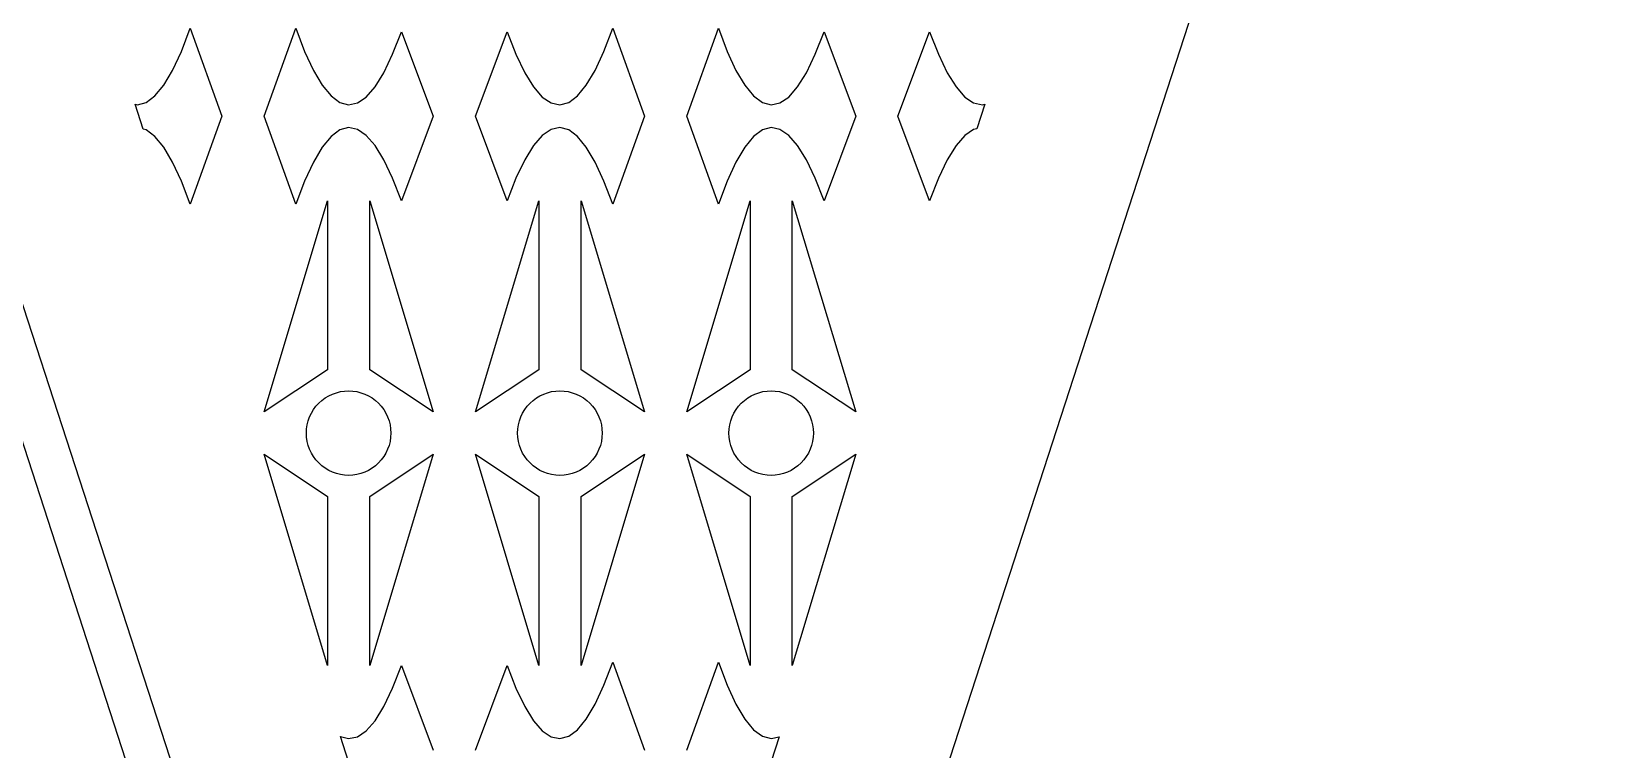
# Model space of a CAD drawing. Header units: metres. Extents: x 20 to 717, y 20 to 251.
# Drawn here: x 604.6 to 717.1, y 105.9 to 156.8 of the extents above; entities that cross this region are included whole.
import ezdxf

# ---------------------------------------------------------------- set-up
doc = ezdxf.new("R2010")
doc.units = ezdxf.units.M

msp = doc.modelspace()

# ---------------------------------------------------------------- linework, layer by layer
for p, q in [((638.926, 20), (563.926, 250.826)), ((567.081, 250.826), (642.081, 20.0001)), ((642.081, 20.0001), (717.081, 250.826)), ((615.206, 155.429), (615.831, 157.071)), ((615.831, 157.071), (618.081, 150.826)), ((621.081, 150.826), (623.331, 157.071)), ((623.331, 157.071), (623.956, 155.429)), ((630.206, 155.224), (630.831, 156.826)), ((630.831, 156.826), (633.081, 150.826)), ((636.081, 150.826), (638.331, 156.826)), ((638.331, 156.826), (638.956, 155.224)), ((645.206, 155.429), (645.831, 157.071)), ((645.831, 157.071), (648.081, 150.826)), ((651.081, 150.826), (653.331, 157.071)), ((653.331, 157.071), (653.956, 155.429)), ((660.206, 155.224), (660.831, 156.826)), ((660.831, 156.826), (663.081, 150.826)), ((666.081, 150.826), (668.331, 156.826)), ((668.331, 156.826), (668.956, 155.224)), ((614.581, 154.08), (615.206, 155.429)), ((623.956, 155.429), (624.581, 154.08)), ((644.581, 154.08), (645.206, 155.429)), ((653.956, 155.429), (654.581, 154.08)), ((629.581, 153.916), (630.206, 155.224)), ((638.956, 155.224), (639.581, 153.916)), ((659.581, 153.916), (660.206, 155.224)), ((668.956, 155.224), (669.581, 153.916)), ((613.331, 152.269), (613.956, 153.027)), ((613.956, 153.027), (614.581, 154.08)), ((624.581, 154.08), (625.206, 153.027)), ((625.206, 153.027), (625.831, 152.269)), ((628.956, 152.904), (629.581, 153.916)), ((639.581, 153.916), (640.206, 152.904)), ((643.331, 152.269), (643.956, 153.027)), ((643.956, 153.027), (644.581, 154.08)), ((654.581, 154.08), (655.206, 153.027)), ((655.206, 153.027), (655.831, 152.269)), ((658.956, 152.904), (659.581, 153.916)), ((669.581, 153.916), (670.206, 152.904)), ((612.706, 151.806), (613.331, 152.269)), ((625.831, 152.269), (626.456, 151.806)), ((627.706, 151.765), (628.331, 152.187)), ((628.331, 152.187), (628.956, 152.904)), ((640.206, 152.904), (640.831, 152.187)), ((640.831, 152.187), (641.456, 151.765)), ((642.706, 151.806), (643.331, 152.269)), ((655.831, 152.269), (656.456, 151.806)), ((657.706, 151.765), (658.331, 152.187)), ((658.331, 152.187), (658.956, 152.904)), ((670.206, 152.904), (670.831, 152.187)), ((670.831, 152.187), (671.456, 151.765)), ((612.49, 149.905), (611.916, 151.671)), ((611.916, 151.671), (612.081, 151.638)), ((612.081, 151.638), (612.706, 151.806)), ((618.081, 150.826), (615.831, 144.581)), ((623.331, 144.581), (621.081, 150.826)), ((626.456, 151.806), (627.081, 151.638)), ((627.081, 151.638), (627.706, 151.765)), ((633.081, 150.826), (630.831, 144.826)), ((638.331, 144.826), (636.081, 150.826)), ((641.456, 151.765), (642.081, 151.638)), ((642.081, 151.638), (642.706, 151.806)), ((648.081, 150.826), (645.831, 144.581)), ((653.331, 144.581), (651.081, 150.826)), ((656.456, 151.806), (657.081, 151.638)), ((657.081, 151.638), (657.706, 151.765)), ((663.081, 150.826), (660.831, 144.826)), ((668.331, 144.826), (666.081, 150.826)), ((671.456, 151.765), (672.081, 151.638)), ((672.25, 151.683), (671.681, 149.934)), ((672.081, 151.638), (672.25, 151.683)), ((612.706, 149.848), (612.49, 149.905)), ((613.331, 149.383), (612.706, 149.848)), ((626.456, 149.848), (625.831, 149.383)), ((627.081, 150.016), (626.456, 149.848)), ((627.706, 149.888), (627.081, 150.016)), ((628.331, 149.465), (627.706, 149.888)), ((641.456, 149.888), (640.831, 149.465)), ((642.081, 150.016), (641.456, 149.888)), ((642.706, 149.848), (642.081, 150.016)), ((643.331, 149.383), (642.706, 149.848)), ((656.456, 149.848), (655.831, 149.383)), ((657.081, 150.016), (656.456, 149.848)), ((657.706, 149.888), (657.081, 150.016)), ((658.331, 149.465), (657.706, 149.888)), ((671.456, 149.888), (670.831, 149.465)), ((671.681, 149.934), (671.456, 149.888)), ((613.956, 148.625), (613.331, 149.383)), ((614.581, 147.572), (613.956, 148.625)), ((625.206, 148.625), (624.581, 147.572)), ((625.831, 149.383), (625.206, 148.625)), ((628.956, 148.748), (628.331, 149.465)), ((629.581, 147.736), (628.956, 148.748)), ((640.206, 148.748), (639.581, 147.736)), ((640.831, 149.465), (640.206, 148.748)), ((643.956, 148.625), (643.331, 149.383)), ((644.581, 147.572), (643.956, 148.625)), ((655.206, 148.625), (654.581, 147.572)), ((655.831, 149.383), (655.206, 148.625)), ((658.956, 148.748), (658.331, 149.465)), ((659.581, 147.736), (658.956, 148.748)), ((670.206, 148.748), (669.581, 147.736)), ((670.831, 149.465), (670.206, 148.748)), ((615.206, 146.225), (614.581, 147.572)), ((624.581, 147.572), (623.956, 146.225)), ((630.206, 146.429), (629.581, 147.736)), ((639.581, 147.736), (638.956, 146.429)), ((645.206, 146.225), (644.581, 147.572)), ((654.581, 147.572), (653.956, 146.225)), ((660.206, 146.429), (659.581, 147.736)), ((669.581, 147.736), (668.956, 146.429)), ((630.831, 144.826), (630.206, 146.429)), ((638.956, 146.429), (638.331, 144.826)), ((660.831, 144.826), (660.206, 146.429)), ((668.956, 146.429), (668.331, 144.826)), ((615.831, 144.581), (615.206, 146.225)), ((623.956, 146.225), (623.331, 144.581)), ((645.831, 144.581), (645.206, 146.225)), ((653.956, 146.225), (653.331, 144.581)), ((621.081, 129.826), (625.581, 144.825)), ((625.581, 144.825), (625.581, 132.826)), ((628.581, 132.826), (628.581, 144.825)), ((628.581, 144.825), (633.081, 129.826)), ((636.081, 129.826), (640.581, 144.825)), ((640.581, 144.825), (640.581, 132.826)), ((643.581, 132.826), (643.581, 144.825)), ((643.581, 144.825), (648.081, 129.826)), ((651.081, 129.826), (655.581, 144.825)), ((655.581, 144.825), (655.581, 132.826)), ((658.581, 132.826), (658.581, 144.825)), ((658.581, 144.825), (663.081, 129.826)), ((625.581, 132.826), (621.081, 129.826)), ((633.081, 129.826), (628.581, 132.826)), ((640.581, 132.826), (636.081, 129.826)), ((648.081, 129.826), (643.581, 132.826)), ((655.581, 132.826), (651.081, 129.826)), ((663.081, 129.826), (658.581, 132.826)), ((624.96, 130.447), (625.177, 130.646)), ((625.177, 130.646), (625.414, 130.82)), ((625.414, 130.82), (625.667, 130.973)), ((625.667, 130.973), (625.932, 131.099)), ((625.932, 131.099), (626.21, 131.197)), ((626.21, 131.197), (626.496, 131.269)), ((626.496, 131.269), (626.787, 131.312)), ((626.787, 131.312), (627.081, 131.326)), ((627.081, 131.326), (627.375, 131.312)), ((627.375, 131.312), (627.666, 131.269)), ((627.666, 131.269), (627.952, 131.197)), ((627.952, 131.197), (628.229, 131.099)), ((628.229, 131.099), (628.495, 130.973)), ((628.495, 130.973), (628.748, 130.82)), ((628.748, 130.82), (628.984, 130.646)), ((628.984, 130.646), (629.202, 130.447)), ((639.96, 130.447), (640.177, 130.646)), ((640.177, 130.646), (640.414, 130.82)), ((640.414, 130.82), (640.667, 130.973)), ((640.667, 130.973), (640.932, 131.099)), ((640.932, 131.099), (641.21, 131.197)), ((641.21, 131.197), (641.496, 131.269)), ((641.496, 131.269), (641.787, 131.312)), ((641.787, 131.312), (642.081, 131.326)), ((642.081, 131.326), (642.375, 131.312)), ((642.375, 131.312), (642.666, 131.269)), ((642.666, 131.269), (642.952, 131.197)), ((642.952, 131.197), (643.229, 131.099)), ((643.229, 131.099), (643.495, 130.973)), ((643.495, 130.973), (643.748, 130.82)), ((643.748, 130.82), (643.984, 130.646)), ((643.984, 130.646), (644.202, 130.447)), ((654.96, 130.447), (655.177, 130.646)), ((655.177, 130.646), (655.414, 130.82)), ((655.414, 130.82), (655.667, 130.973)), ((655.667, 130.973), (655.932, 131.099)), ((655.932, 131.099), (656.21, 131.197)), ((656.21, 131.197), (656.496, 131.269)), ((656.496, 131.269), (656.787, 131.312)), ((656.787, 131.312), (657.081, 131.326)), ((657.081, 131.326), (657.375, 131.312)), ((657.375, 131.312), (657.666, 131.269)), ((657.666, 131.269), (657.952, 131.197)), ((657.952, 131.197), (658.229, 131.099)), ((658.229, 131.099), (658.495, 130.973)), ((658.495, 130.973), (658.748, 130.82)), ((658.748, 130.82), (658.984, 130.646)), ((658.984, 130.646), (659.202, 130.447)), ((624.21, 129.197), (624.309, 129.475)), ((624.309, 129.475), (624.435, 129.74)), ((624.435, 129.74), (624.587, 129.993)), ((624.587, 129.993), (624.761, 130.23)), ((624.761, 130.23), (624.96, 130.447)), ((629.202, 130.447), (629.4, 130.23)), ((629.4, 130.23), (629.575, 129.993)), ((629.575, 129.993), (629.726, 129.74)), ((629.726, 129.74), (629.852, 129.475)), ((629.852, 129.475), (629.952, 129.197)), ((639.21, 129.197), (639.309, 129.475)), ((639.309, 129.475), (639.435, 129.74)), ((639.435, 129.74), (639.587, 129.993)), ((639.587, 129.993), (639.761, 130.23)), ((639.761, 130.23), (639.96, 130.447)), ((644.202, 130.447), (644.4, 130.23)), ((644.4, 130.23), (644.575, 129.993)), ((644.575, 129.993), (644.726, 129.74)), ((644.726, 129.74), (644.852, 129.475)), ((644.852, 129.475), (644.952, 129.197)), ((654.21, 129.197), (654.309, 129.475)), ((654.309, 129.475), (654.435, 129.74)), ((654.435, 129.74), (654.587, 129.993)), ((654.587, 129.993), (654.761, 130.23)), ((654.761, 130.23), (654.96, 130.447)), ((659.202, 130.447), (659.4, 130.23)), ((659.4, 130.23), (659.575, 129.993)), ((659.575, 129.993), (659.726, 129.74)), ((659.726, 129.74), (659.852, 129.475)), ((659.852, 129.475), (659.952, 129.197)), ((624.081, 128.326), (624.095, 128.62)), ((624.095, 128.032), (624.081, 128.326)), ((624.095, 128.62), (624.138, 128.911)), ((624.138, 128.911), (624.21, 129.197)), ((629.952, 129.197), (630.023, 128.911)), ((630.023, 128.911), (630.066, 128.62)), ((630.066, 128.62), (630.081, 128.326)), ((630.081, 128.326), (630.066, 128.032)), ((639.081, 128.326), (639.095, 128.62)), ((639.095, 128.032), (639.081, 128.326)), ((639.095, 128.62), (639.138, 128.911)), ((639.138, 128.911), (639.21, 129.197)), ((644.952, 129.197), (645.023, 128.911)), ((645.023, 128.911), (645.066, 128.62)), ((645.066, 128.62), (645.081, 128.326)), ((645.081, 128.326), (645.066, 128.032)), ((654.081, 128.326), (654.095, 128.62)), ((654.095, 128.032), (654.081, 128.326)), ((654.095, 128.62), (654.138, 128.911)), ((654.138, 128.911), (654.21, 129.197)), ((659.952, 129.197), (660.023, 128.911)), ((660.023, 128.911), (660.066, 128.62)), ((660.066, 128.62), (660.081, 128.326)), ((660.081, 128.326), (660.066, 128.032)), ((624.138, 127.741), (624.095, 128.032)), ((624.21, 127.455), (624.138, 127.741)), ((624.309, 127.178), (624.21, 127.455)), ((624.435, 126.912), (624.309, 127.178)), ((629.852, 127.178), (629.726, 126.912)), ((629.952, 127.455), (629.852, 127.178)), ((630.023, 127.741), (629.952, 127.455)), ((630.066, 128.032), (630.023, 127.741)), ((639.138, 127.741), (639.095, 128.032)), ((639.21, 127.455), (639.138, 127.741)), ((639.309, 127.178), (639.21, 127.455)), ((639.435, 126.912), (639.309, 127.178)), ((644.852, 127.178), (644.726, 126.912)), ((644.952, 127.455), (644.852, 127.178)), ((645.023, 127.741), (644.952, 127.455)), ((645.066, 128.032), (645.023, 127.741)), ((654.138, 127.741), (654.095, 128.032)), ((654.21, 127.455), (654.138, 127.741)), ((654.309, 127.178), (654.21, 127.455)), ((654.435, 126.912), (654.309, 127.178)), ((659.852, 127.178), (659.726, 126.912)), ((659.952, 127.455), (659.852, 127.178)), ((660.023, 127.741), (659.952, 127.455)), ((660.066, 128.032), (660.023, 127.741)), ((621.081, 126.826), (625.581, 123.826)), ((625.581, 111.827), (621.081, 126.826)), ((624.587, 126.659), (624.435, 126.912)), ((624.761, 126.423), (624.587, 126.659)), ((624.96, 126.205), (624.761, 126.423)), ((625.177, 126.007), (624.96, 126.205)), ((625.414, 125.832), (625.177, 126.007)), ((628.581, 123.826), (633.081, 126.826)), ((633.081, 126.826), (628.581, 111.827)), ((628.984, 126.007), (628.748, 125.832)), ((629.202, 126.205), (628.984, 126.007)), ((629.4, 126.423), (629.202, 126.205)), ((629.575, 126.659), (629.4, 126.423)), ((629.726, 126.912), (629.575, 126.659)), ((636.081, 126.826), (640.581, 123.826)), ((640.581, 111.827), (636.081, 126.826)), ((639.587, 126.659), (639.435, 126.912)), ((639.761, 126.423), (639.587, 126.659)), ((639.96, 126.205), (639.761, 126.423)), ((640.177, 126.007), (639.96, 126.205)), ((640.414, 125.832), (640.177, 126.007)), ((643.581, 123.826), (648.081, 126.826)), ((648.081, 126.826), (643.581, 111.827)), ((643.984, 126.007), (643.748, 125.832)), ((644.202, 126.205), (643.984, 126.007)), ((644.4, 126.423), (644.202, 126.205)), ((644.575, 126.659), (644.4, 126.423)), ((644.726, 126.912), (644.575, 126.659)), ((651.081, 126.826), (655.581, 123.826)), ((655.581, 111.827), (651.081, 126.826)), ((654.587, 126.659), (654.435, 126.912)), ((654.761, 126.423), (654.587, 126.659)), ((654.96, 126.205), (654.761, 126.423)), ((655.177, 126.007), (654.96, 126.205)), ((655.414, 125.832), (655.177, 126.007)), ((658.581, 123.826), (663.081, 126.826)), ((663.081, 126.826), (658.581, 111.827)), ((658.984, 126.007), (658.748, 125.832)), ((659.202, 126.205), (658.984, 126.007)), ((659.4, 126.423), (659.202, 126.205)), ((659.575, 126.659), (659.4, 126.423)), ((659.726, 126.912), (659.575, 126.659)), ((625.667, 125.68), (625.414, 125.832)), ((625.932, 125.555), (625.667, 125.68)), ((626.21, 125.455), (625.932, 125.555)), ((626.496, 125.384), (626.21, 125.455)), ((626.787, 125.341), (626.496, 125.384)), ((627.081, 125.326), (626.787, 125.341)), ((627.375, 125.341), (627.081, 125.326)), ((627.666, 125.384), (627.375, 125.341)), ((627.952, 125.455), (627.666, 125.384)), ((628.229, 125.555), (627.952, 125.455)), ((628.495, 125.68), (628.229, 125.555)), ((628.748, 125.832), (628.495, 125.68)), ((640.667, 125.68), (640.414, 125.832)), ((640.932, 125.555), (640.667, 125.68)), ((641.21, 125.455), (640.932, 125.555)), ((641.496, 125.384), (641.21, 125.455)), ((641.787, 125.341), (641.496, 125.384)), ((642.081, 125.326), (641.787, 125.341)), ((642.375, 125.341), (642.081, 125.326)), ((642.666, 125.384), (642.375, 125.341)), ((642.952, 125.455), (642.666, 125.384)), ((643.229, 125.555), (642.952, 125.455)), ((643.495, 125.68), (643.229, 125.555)), ((643.748, 125.832), (643.495, 125.68)), ((655.667, 125.68), (655.414, 125.832)), ((655.932, 125.555), (655.667, 125.68)), ((656.21, 125.455), (655.932, 125.555)), ((656.496, 125.384), (656.21, 125.455)), ((656.787, 125.341), (656.496, 125.384)), ((657.081, 125.326), (656.787, 125.341)), ((657.375, 125.341), (657.081, 125.326)), ((657.666, 125.384), (657.375, 125.341)), ((657.952, 125.455), (657.666, 125.384)), ((658.229, 125.555), (657.952, 125.455)), ((658.495, 125.68), (658.229, 125.555)), ((658.748, 125.832), (658.495, 125.68)), ((625.581, 123.826), (625.581, 111.827)), ((628.581, 111.827), (628.581, 123.826)), ((640.581, 123.826), (640.581, 111.827)), ((643.581, 111.827), (643.581, 123.826)), ((655.581, 123.826), (655.581, 111.827)), ((658.581, 111.827), (658.581, 123.826)), ((630.206, 110.224), (630.831, 111.826)), ((630.831, 111.826), (633.081, 105.826)), ((636.081, 105.826), (638.331, 111.826)), ((638.331, 111.826), (638.956, 110.224)), ((645.206, 110.428), (645.831, 112.071)), ((645.831, 112.071), (648.081, 105.826)), ((651.081, 105.826), (653.331, 112.071)), ((653.331, 112.071), (653.956, 110.428)), ((644.581, 109.08), (645.206, 110.428)), ((653.956, 110.428), (654.581, 109.08)), ((629.581, 108.916), (630.206, 110.224)), ((638.956, 110.224), (639.581, 108.916)), ((628.956, 107.904), (629.581, 108.916)), ((639.581, 108.916), (640.206, 107.904)), ((643.331, 107.27), (643.956, 108.027)), ((643.956, 108.027), (644.581, 109.08)), ((654.581, 109.08), (655.206, 108.027)), ((655.206, 108.027), (655.831, 107.27)), ((627.706, 106.765), (628.331, 107.188)), ((628.331, 107.188), (628.956, 107.904)), ((640.206, 107.904), (640.831, 107.188)), ((640.831, 107.188), (641.456, 106.765)), ((642.706, 106.805), (643.331, 107.27)), ((655.831, 107.27), (656.456, 106.805)), ((627.076, 105.013), (626.497, 106.794)), ((626.497, 106.794), (627.081, 106.637)), ((627.081, 106.637), (627.706, 106.765)), ((641.456, 106.765), (642.081, 106.637)), ((642.081, 106.637), (642.706, 106.805)), ((656.456, 106.805), (657.081, 106.637)), ((657.081, 106.637), (657.651, 106.753)), ((657.651, 106.753), (657.086, 105.015))]:
    msp.add_line(p, q)

doc.saveas('drawing.dxf')
